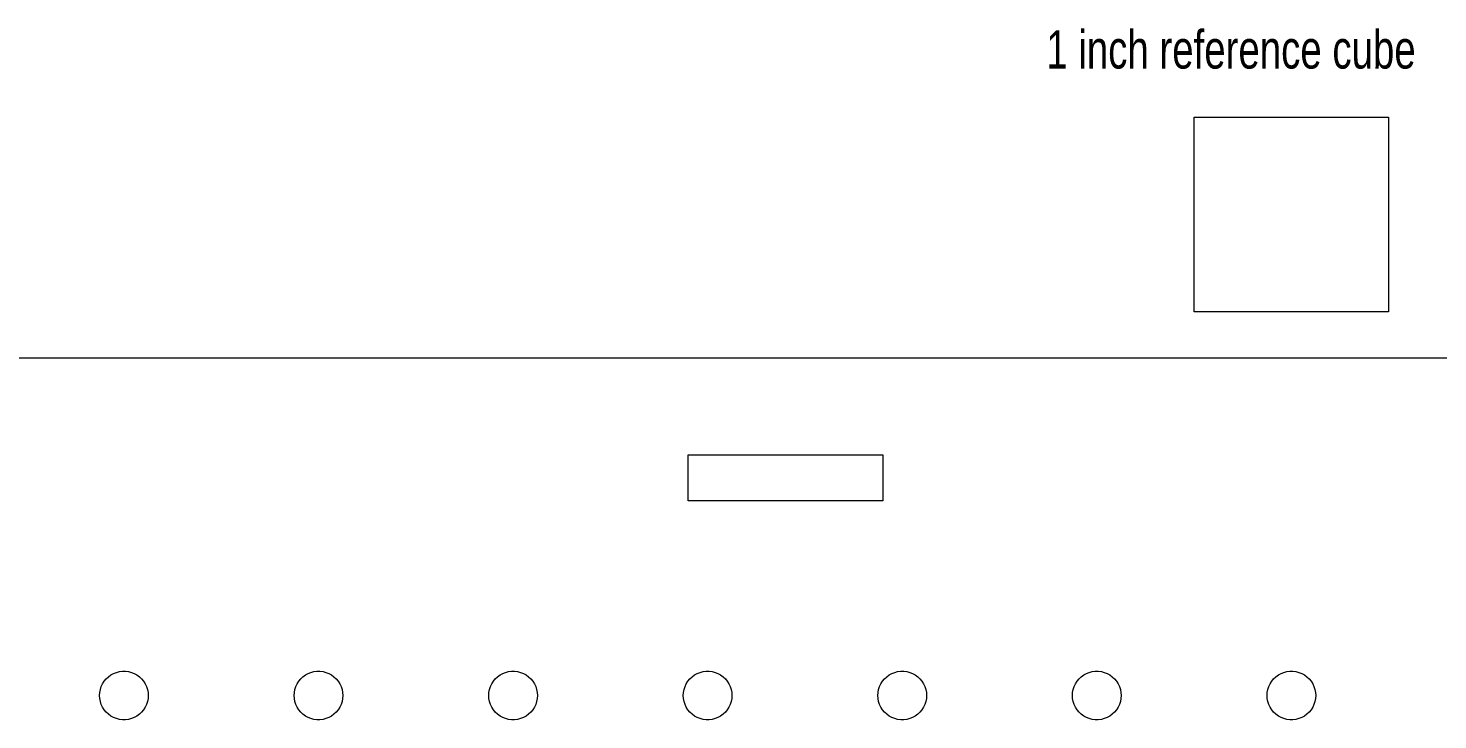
# Model space of a CAD drawing. Header units: millimetres. Extents: x -349 to 349, y -196 to 240.
# Drawn here: x -164.9 to 19.1, y 149.2 to 239.5 of the extents above; entities that cross this region are included whole.
import ezdxf

# ---------------------------------------------------------------- set-up
doc = ezdxf.new("R2010")
doc.units = ezdxf.units.MM
doc.layers.get('0').update_dxf_attribs({"linetype": 'CONTINUOUS', "lineweight": 0})
doc.styles.get("Standard").update_dxf_attribs({"font": 'txt', "width": 0.75})

msp = doc.modelspace()

# ---------------------------------------------------------------- linework, layer by layer
for p, q in [((-12.7, 202.5), (-12.7, 227.9)), ((-12.7, 227.9), (12.7, 227.9)), ((12.7, 227.9), (12.7, 202.5)), ((12.7, 202.5), (-12.7, 202.5)), ((-342.55, 196.5), (342.55, 196.5)), ((-78.74, 177.8), (-78.74, 183.8)), ((-78.74, 183.8), (-53.34, 183.8)), ((-53.34, 183.8), (-53.34, 177.8)), ((-53.34, 177.8), (-78.74, 177.8)), ((-154.969, 154.266), (-154.714, 154.573)), ((-154.714, 154.573), (-154.424, 154.846)), ((-154.424, 154.846), (-154.101, 155.081)), ((-154.101, 155.081), (-153.752, 155.273)), ((-153.752, 155.273), (-153.381, 155.42)), ((-153.381, 155.42), (-152.995, 155.519)), ((-152.995, 155.519), (-152.599, 155.569)), ((-152.599, 155.569), (-152.201, 155.569)), ((-152.201, 155.569), (-151.805, 155.519)), ((-151.805, 155.519), (-151.419, 155.42)), ((-151.419, 155.42), (-151.048, 155.273)), ((-151.048, 155.273), (-150.699, 155.081)), ((-150.699, 155.081), (-150.376, 154.846)), ((-150.376, 154.846), (-150.086, 154.573)), ((-150.086, 154.573), (-149.831, 154.266)), ((-129.569, 154.266), (-129.314, 154.573)), ((-129.314, 154.573), (-129.024, 154.846)), ((-129.024, 154.846), (-128.701, 155.081)), ((-128.701, 155.081), (-128.352, 155.273)), ((-128.352, 155.273), (-127.981, 155.42)), ((-127.981, 155.42), (-127.595, 155.519)), ((-127.595, 155.519), (-127.199, 155.569)), ((-127.199, 155.569), (-126.801, 155.569)), ((-126.801, 155.569), (-126.405, 155.519)), ((-126.405, 155.519), (-126.019, 155.42)), ((-126.019, 155.42), (-125.648, 155.273)), ((-125.648, 155.273), (-125.299, 155.081)), ((-125.299, 155.081), (-124.976, 154.846)), ((-124.976, 154.846), (-124.686, 154.573)), ((-124.686, 154.573), (-124.431, 154.266)), ((-104.169, 154.266), (-103.914, 154.573)), ((-103.914, 154.573), (-103.624, 154.846)), ((-103.624, 154.846), (-103.301, 155.081)), ((-103.301, 155.081), (-102.952, 155.273)), ((-102.952, 155.273), (-102.581, 155.42)), ((-102.581, 155.42), (-102.195, 155.519)), ((-102.195, 155.519), (-101.799, 155.569)), ((-101.799, 155.569), (-101.401, 155.569)), ((-101.401, 155.569), (-101.005, 155.519)), ((-101.005, 155.519), (-100.619, 155.42)), ((-100.619, 155.42), (-100.248, 155.273)), ((-100.248, 155.273), (-99.899, 155.081)), ((-99.899, 155.081), (-99.576, 154.846)), ((-99.576, 154.846), (-99.286, 154.573)), ((-99.286, 154.573), (-99.031, 154.266)), ((-78.769, 154.266), (-78.514, 154.573)), ((-78.514, 154.573), (-78.224, 154.846)), ((-78.224, 154.846), (-77.901, 155.081)), ((-77.901, 155.081), (-77.552, 155.273)), ((-77.552, 155.273), (-77.181, 155.42)), ((-77.181, 155.42), (-76.795, 155.519)), ((-76.795, 155.519), (-76.399, 155.569)), ((-76.399, 155.569), (-76.001, 155.569)), ((-76.001, 155.569), (-75.605, 155.519)), ((-75.605, 155.519), (-75.219, 155.42)), ((-75.219, 155.42), (-74.848, 155.273)), ((-74.848, 155.273), (-74.499, 155.081)), ((-74.499, 155.081), (-74.176, 154.846)), ((-74.176, 154.846), (-73.886, 154.573)), ((-73.886, 154.573), (-73.631, 154.266)), ((-53.369, 154.266), (-53.114, 154.573)), ((-53.114, 154.573), (-52.824, 154.846)), ((-52.824, 154.846), (-52.501, 155.081)), ((-52.501, 155.081), (-52.152, 155.273)), ((-52.152, 155.273), (-51.781, 155.42)), ((-51.781, 155.42), (-51.395, 155.519)), ((-51.395, 155.519), (-50.999, 155.569)), ((-50.999, 155.569), (-50.601, 155.569)), ((-50.601, 155.569), (-50.205, 155.519)), ((-50.205, 155.519), (-49.819, 155.42)), ((-49.819, 155.42), (-49.448, 155.273)), ((-49.448, 155.273), (-49.099, 155.081)), ((-49.099, 155.081), (-48.776, 154.846)), ((-48.776, 154.846), (-48.486, 154.573)), ((-48.486, 154.573), (-48.231, 154.266)), ((-27.969, 154.266), (-27.714, 154.573)), ((-27.714, 154.573), (-27.424, 154.846)), ((-27.424, 154.846), (-27.101, 155.081)), ((-27.101, 155.081), (-26.752, 155.273)), ((-26.752, 155.273), (-26.381, 155.42)), ((-26.381, 155.42), (-25.995, 155.519)), ((-25.995, 155.519), (-25.599, 155.569)), ((-25.599, 155.569), (-25.201, 155.569)), ((-25.201, 155.569), (-24.805, 155.519)), ((-24.805, 155.519), (-24.419, 155.42)), ((-24.419, 155.42), (-24.048, 155.273)), ((-24.048, 155.273), (-23.699, 155.081)), ((-23.699, 155.081), (-23.376, 154.846)), ((-23.376, 154.846), (-23.086, 154.573)), ((-23.086, 154.573), (-22.831, 154.266)), ((-2.569, 154.266), (-2.314, 154.573)), ((-2.314, 154.573), (-2.024, 154.846)), ((-2.024, 154.846), (-1.701, 155.081)), ((-1.701, 155.081), (-1.352, 155.273)), ((-1.352, 155.273), (-0.981, 155.42)), ((-0.981, 155.42), (-0.595, 155.519)), ((-0.595, 155.519), (-0.199, 155.569)), ((-0.199, 155.569), (0.199, 155.569)), ((0.199, 155.569), (0.595, 155.519)), ((0.595, 155.519), (0.981, 155.42)), ((0.981, 155.42), (1.352, 155.273)), ((1.352, 155.273), (1.701, 155.081)), ((1.701, 155.081), (2.024, 154.846)), ((2.024, 154.846), (2.314, 154.573)), ((2.314, 154.573), (2.569, 154.266)), ((-155.575, 152.4), (-155.55, 152.798)), ((-155.55, 152.798), (-155.475, 153.19)), ((-155.475, 153.19), (-155.352, 153.569)), ((-155.352, 153.569), (-155.182, 153.93)), ((-155.182, 153.93), (-154.969, 154.266)), ((-149.831, 154.266), (-149.618, 153.93)), ((-149.618, 153.93), (-149.448, 153.569)), ((-149.448, 153.569), (-149.325, 153.19)), ((-149.325, 153.19), (-149.25, 152.798)), ((-149.25, 152.798), (-149.225, 152.4)), ((-130.175, 152.4), (-130.15, 152.798)), ((-130.15, 152.798), (-130.075, 153.19)), ((-130.075, 153.19), (-129.952, 153.569)), ((-129.952, 153.569), (-129.782, 153.93)), ((-129.782, 153.93), (-129.569, 154.266)), ((-124.431, 154.266), (-124.218, 153.93)), ((-124.218, 153.93), (-124.048, 153.569)), ((-124.048, 153.569), (-123.925, 153.19)), ((-123.925, 153.19), (-123.85, 152.798)), ((-123.85, 152.798), (-123.825, 152.4)), ((-104.775, 152.4), (-104.75, 152.798)), ((-104.75, 152.798), (-104.675, 153.19)), ((-104.675, 153.19), (-104.552, 153.569)), ((-104.552, 153.569), (-104.382, 153.93)), ((-104.382, 153.93), (-104.169, 154.266)), ((-99.031, 154.266), (-98.818, 153.93)), ((-98.818, 153.93), (-98.648, 153.569)), ((-98.648, 153.569), (-98.525, 153.19)), ((-98.525, 153.19), (-98.45, 152.798)), ((-98.45, 152.798), (-98.425, 152.4)), ((-79.375, 152.4), (-79.35, 152.798)), ((-79.35, 152.798), (-79.275, 153.19)), ((-79.275, 153.19), (-79.152, 153.569)), ((-79.152, 153.569), (-78.982, 153.93)), ((-78.982, 153.93), (-78.769, 154.266)), ((-73.631, 154.266), (-73.418, 153.93)), ((-73.418, 153.93), (-73.248, 153.569)), ((-73.248, 153.569), (-73.125, 153.19)), ((-73.125, 153.19), (-73.05, 152.798)), ((-73.05, 152.798), (-73.025, 152.4)), ((-53.975, 152.4), (-53.95, 152.798)), ((-53.95, 152.798), (-53.875, 153.19)), ((-53.875, 153.19), (-53.752, 153.569)), ((-53.752, 153.569), (-53.582, 153.93)), ((-53.582, 153.93), (-53.369, 154.266)), ((-48.231, 154.266), (-48.018, 153.93)), ((-48.018, 153.93), (-47.848, 153.569)), ((-47.848, 153.569), (-47.725, 153.19)), ((-47.725, 153.19), (-47.65, 152.798)), ((-47.65, 152.798), (-47.625, 152.4)), ((-28.575, 152.4), (-28.55, 152.798)), ((-28.55, 152.798), (-28.475, 153.19)), ((-28.475, 153.19), (-28.352, 153.569)), ((-28.352, 153.569), (-28.182, 153.93)), ((-28.182, 153.93), (-27.969, 154.266)), ((-22.831, 154.266), (-22.618, 153.93)), ((-22.618, 153.93), (-22.448, 153.569)), ((-22.448, 153.569), (-22.325, 153.19)), ((-22.325, 153.19), (-22.25, 152.798)), ((-22.25, 152.798), (-22.225, 152.4)), ((-3.175, 152.4), (-3.15, 152.798)), ((-3.15, 152.798), (-3.075, 153.19)), ((-3.075, 153.19), (-2.952, 153.569)), ((-2.952, 153.569), (-2.782, 153.93)), ((-2.782, 153.93), (-2.569, 154.266)), ((2.569, 154.266), (2.782, 153.93)), ((2.782, 153.93), (2.952, 153.569)), ((2.952, 153.569), (3.075, 153.19)), ((3.075, 153.19), (3.15, 152.798)), ((3.15, 152.798), (3.175, 152.4)), ((-155.55, 152.002), (-155.575, 152.4)), ((-155.475, 151.61), (-155.55, 152.002)), ((-155.352, 151.231), (-155.475, 151.61)), ((-155.182, 150.87), (-155.352, 151.231)), ((-149.448, 151.231), (-149.618, 150.87)), ((-149.325, 151.61), (-149.448, 151.231)), ((-149.25, 152.002), (-149.325, 151.61)), ((-149.225, 152.4), (-149.25, 152.002)), ((-130.15, 152.002), (-130.175, 152.4)), ((-130.075, 151.61), (-130.15, 152.002)), ((-129.952, 151.231), (-130.075, 151.61)), ((-129.782, 150.87), (-129.952, 151.231)), ((-124.048, 151.231), (-124.218, 150.87)), ((-123.925, 151.61), (-124.048, 151.231)), ((-123.85, 152.002), (-123.925, 151.61)), ((-123.825, 152.4), (-123.85, 152.002)), ((-104.75, 152.002), (-104.775, 152.4)), ((-104.675, 151.61), (-104.75, 152.002)), ((-104.552, 151.231), (-104.675, 151.61)), ((-104.382, 150.87), (-104.552, 151.231)), ((-98.648, 151.231), (-98.818, 150.87)), ((-98.525, 151.61), (-98.648, 151.231)), ((-98.45, 152.002), (-98.525, 151.61)), ((-98.425, 152.4), (-98.45, 152.002)), ((-79.35, 152.002), (-79.375, 152.4)), ((-79.275, 151.61), (-79.35, 152.002)), ((-79.152, 151.231), (-79.275, 151.61)), ((-78.982, 150.87), (-79.152, 151.231)), ((-73.248, 151.231), (-73.418, 150.87)), ((-73.125, 151.61), (-73.248, 151.231)), ((-73.05, 152.002), (-73.125, 151.61)), ((-73.025, 152.4), (-73.05, 152.002)), ((-53.95, 152.002), (-53.975, 152.4)), ((-53.875, 151.61), (-53.95, 152.002)), ((-53.752, 151.231), (-53.875, 151.61)), ((-53.582, 150.87), (-53.752, 151.231)), ((-47.848, 151.231), (-48.018, 150.87)), ((-47.725, 151.61), (-47.848, 151.231)), ((-47.65, 152.002), (-47.725, 151.61)), ((-47.625, 152.4), (-47.65, 152.002)), ((-28.55, 152.002), (-28.575, 152.4)), ((-28.475, 151.61), (-28.55, 152.002)), ((-28.352, 151.231), (-28.475, 151.61)), ((-28.182, 150.87), (-28.352, 151.231)), ((-22.448, 151.231), (-22.618, 150.87)), ((-22.325, 151.61), (-22.448, 151.231)), ((-22.25, 152.002), (-22.325, 151.61)), ((-22.225, 152.4), (-22.25, 152.002)), ((-3.15, 152.002), (-3.175, 152.4)), ((-3.075, 151.61), (-3.15, 152.002)), ((-2.952, 151.231), (-3.075, 151.61)), ((-2.782, 150.87), (-2.952, 151.231)), ((2.952, 151.231), (2.782, 150.87)), ((3.075, 151.61), (2.952, 151.231)), ((3.15, 152.002), (3.075, 151.61)), ((3.175, 152.4), (3.15, 152.002)), ((-154.969, 150.534), (-155.182, 150.87)), ((-154.714, 150.227), (-154.969, 150.534)), ((-154.424, 149.954), (-154.714, 150.227)), ((-154.101, 149.719), (-154.424, 149.954)), ((-153.752, 149.527), (-154.101, 149.719)), ((-153.381, 149.38), (-153.752, 149.527)), ((-152.995, 149.281), (-153.381, 149.38)), ((-152.599, 149.231), (-152.995, 149.281)), ((-152.201, 149.231), (-152.599, 149.231)), ((-151.805, 149.281), (-152.201, 149.231)), ((-151.419, 149.38), (-151.805, 149.281)), ((-151.048, 149.527), (-151.419, 149.38)), ((-150.699, 149.719), (-151.048, 149.527)), ((-150.376, 149.954), (-150.699, 149.719)), ((-150.086, 150.227), (-150.376, 149.954)), ((-149.831, 150.534), (-150.086, 150.227)), ((-149.618, 150.87), (-149.831, 150.534)), ((-129.569, 150.534), (-129.782, 150.87)), ((-129.314, 150.227), (-129.569, 150.534)), ((-129.024, 149.954), (-129.314, 150.227)), ((-128.701, 149.719), (-129.024, 149.954)), ((-128.352, 149.527), (-128.701, 149.719)), ((-127.981, 149.38), (-128.352, 149.527)), ((-127.595, 149.281), (-127.981, 149.38)), ((-127.199, 149.231), (-127.595, 149.281)), ((-126.801, 149.231), (-127.199, 149.231)), ((-126.405, 149.281), (-126.801, 149.231)), ((-126.019, 149.38), (-126.405, 149.281)), ((-125.648, 149.527), (-126.019, 149.38)), ((-125.299, 149.719), (-125.648, 149.527)), ((-124.976, 149.954), (-125.299, 149.719)), ((-124.686, 150.227), (-124.976, 149.954)), ((-124.431, 150.534), (-124.686, 150.227)), ((-124.218, 150.87), (-124.431, 150.534)), ((-104.169, 150.534), (-104.382, 150.87)), ((-103.914, 150.227), (-104.169, 150.534)), ((-103.624, 149.954), (-103.914, 150.227)), ((-103.301, 149.719), (-103.624, 149.954)), ((-102.952, 149.527), (-103.301, 149.719)), ((-102.581, 149.38), (-102.952, 149.527)), ((-102.195, 149.281), (-102.581, 149.38)), ((-101.799, 149.231), (-102.195, 149.281)), ((-101.401, 149.231), (-101.799, 149.231)), ((-101.005, 149.281), (-101.401, 149.231)), ((-100.619, 149.38), (-101.005, 149.281)), ((-100.248, 149.527), (-100.619, 149.38)), ((-99.899, 149.719), (-100.248, 149.527)), ((-99.576, 149.954), (-99.899, 149.719)), ((-99.286, 150.227), (-99.576, 149.954)), ((-99.031, 150.534), (-99.286, 150.227)), ((-98.818, 150.87), (-99.031, 150.534)), ((-78.769, 150.534), (-78.982, 150.87)), ((-78.514, 150.227), (-78.769, 150.534)), ((-78.224, 149.954), (-78.514, 150.227)), ((-77.901, 149.719), (-78.224, 149.954)), ((-77.552, 149.527), (-77.901, 149.719)), ((-77.181, 149.38), (-77.552, 149.527)), ((-76.795, 149.281), (-77.181, 149.38)), ((-76.399, 149.231), (-76.795, 149.281)), ((-76.001, 149.231), (-76.399, 149.231)), ((-75.605, 149.281), (-76.001, 149.231)), ((-75.219, 149.38), (-75.605, 149.281)), ((-74.848, 149.527), (-75.219, 149.38)), ((-74.499, 149.719), (-74.848, 149.527)), ((-74.176, 149.954), (-74.499, 149.719)), ((-73.886, 150.227), (-74.176, 149.954)), ((-73.631, 150.534), (-73.886, 150.227)), ((-73.418, 150.87), (-73.631, 150.534)), ((-53.369, 150.534), (-53.582, 150.87)), ((-53.114, 150.227), (-53.369, 150.534)), ((-52.824, 149.954), (-53.114, 150.227)), ((-52.501, 149.719), (-52.824, 149.954)), ((-52.152, 149.527), (-52.501, 149.719)), ((-51.781, 149.38), (-52.152, 149.527)), ((-51.395, 149.281), (-51.781, 149.38)), ((-50.999, 149.231), (-51.395, 149.281)), ((-50.601, 149.231), (-50.999, 149.231)), ((-50.205, 149.281), (-50.601, 149.231)), ((-49.819, 149.38), (-50.205, 149.281)), ((-49.448, 149.527), (-49.819, 149.38)), ((-49.099, 149.719), (-49.448, 149.527)), ((-48.776, 149.954), (-49.099, 149.719)), ((-48.486, 150.227), (-48.776, 149.954)), ((-48.231, 150.534), (-48.486, 150.227)), ((-48.018, 150.87), (-48.231, 150.534)), ((-27.969, 150.534), (-28.182, 150.87)), ((-27.714, 150.227), (-27.969, 150.534)), ((-27.424, 149.954), (-27.714, 150.227)), ((-27.101, 149.719), (-27.424, 149.954)), ((-26.752, 149.527), (-27.101, 149.719)), ((-26.381, 149.38), (-26.752, 149.527)), ((-25.995, 149.281), (-26.381, 149.38)), ((-25.599, 149.231), (-25.995, 149.281)), ((-25.201, 149.231), (-25.599, 149.231)), ((-24.805, 149.281), (-25.201, 149.231)), ((-24.419, 149.38), (-24.805, 149.281)), ((-24.048, 149.527), (-24.419, 149.38)), ((-23.699, 149.719), (-24.048, 149.527)), ((-23.376, 149.954), (-23.699, 149.719)), ((-23.086, 150.227), (-23.376, 149.954)), ((-22.831, 150.534), (-23.086, 150.227)), ((-22.618, 150.87), (-22.831, 150.534)), ((-2.569, 150.534), (-2.782, 150.87)), ((-2.314, 150.227), (-2.569, 150.534)), ((-2.024, 149.954), (-2.314, 150.227)), ((-1.701, 149.719), (-2.024, 149.954)), ((-1.352, 149.527), (-1.701, 149.719)), ((-0.981, 149.38), (-1.352, 149.527)), ((-0.595, 149.281), (-0.981, 149.38)), ((-0.199, 149.231), (-0.595, 149.281)), ((0.199, 149.231), (-0.199, 149.231)), ((0.595, 149.281), (0.199, 149.231)), ((0.981, 149.38), (0.595, 149.281)), ((1.352, 149.527), (0.981, 149.38)), ((1.701, 149.719), (1.352, 149.527)), ((2.024, 149.954), (1.701, 149.719)), ((2.314, 150.227), (2.024, 149.954)), ((2.569, 150.534), (2.314, 150.227)), ((2.782, 150.87), (2.569, 150.534))]:
    msp.add_line(p, q)

# ---------------------------------------------------------------- texts
at = {"insert": (-31.999, 239.245), "char_height": 5, "width": 100, "attachment_point": 1}
msp.add_mtext('1\\~inch\\~reference\\~cube', dxfattribs=at)

doc.saveas('drawing.dxf')
